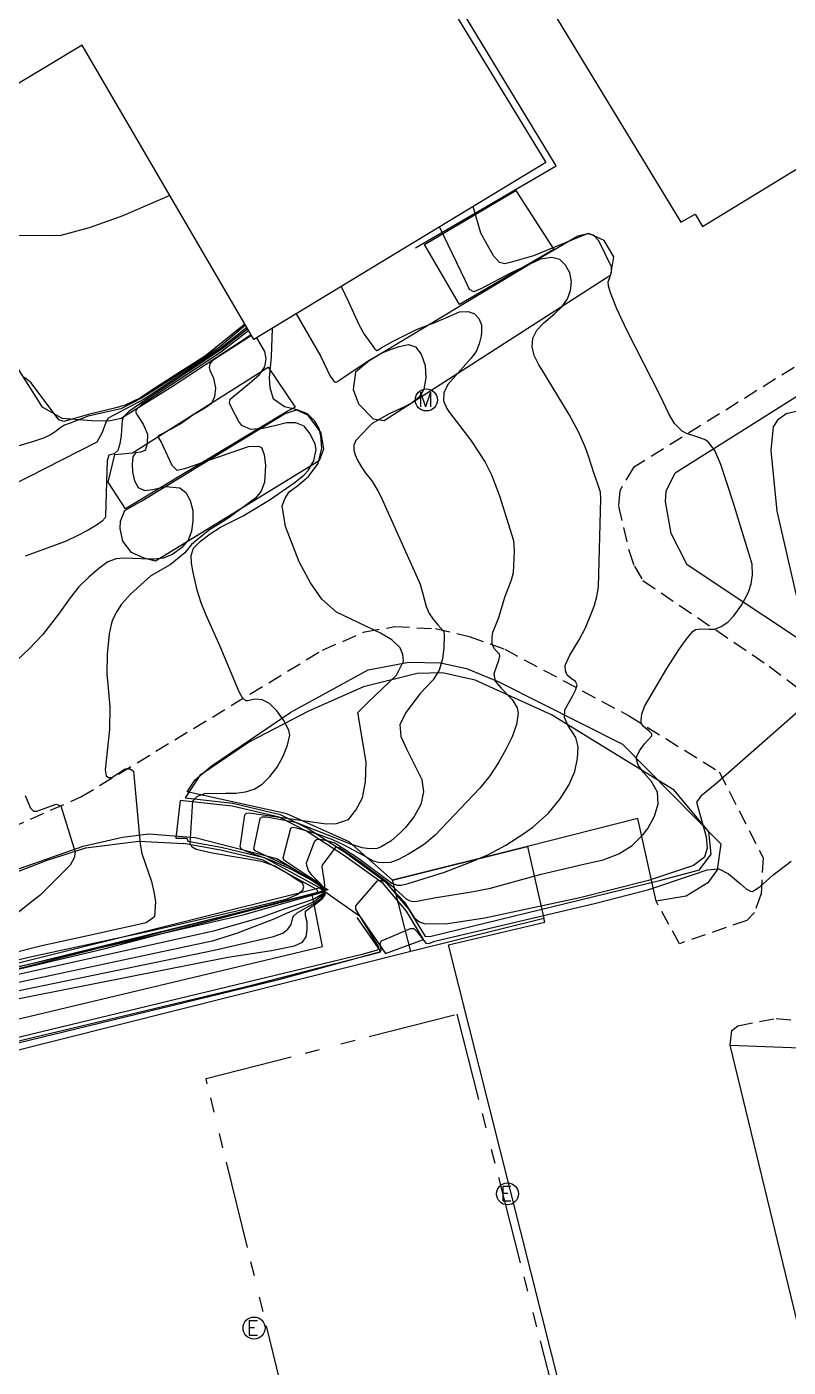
# Model space of a CAD drawing. Header units: feet. Extents: x 197796 to 199821, y 552499 to 555392.
# Drawn here: x 199283.2 to 199335.2, y 554227.1 to 554318.5 of the extents above; entities that cross this region are included whole.
import ezdxf

# ---------------------------------------------------------------- set-up
doc = ezdxf.new("R2010")
doc.units = ezdxf.units.FT
doc.header["$MEASUREMENT"] = 0
doc.linetypes.add('ANYANG1', pattern=[11.5, 6, -1, 1, -1.5, 1, -1])
doc.linetypes.add('ANYANG11', pattern=[1.5, 1, -0.5])
for name, color, linetype in [('AAA008', 7, 'CONTINUOUS'), ('AAC006', 7, 'ANYANG1'), ('AB130', 7, 'CONTINUOUS'), ('ADA085', 1, 'CONTINUOUS'), ('AE002', 1, 'ANYANG11'), ('AE150', 7, 'CONTINUOUS'), ('AE200', 1, 'CONTINUOUS'), ('AZ0202', 7, 'CONTINUOUS'), ('AZ080', 1, 'CONTINUOUS'), ('AZ0801', 7, 'CONTINUOUS'), ('AZ0803', 7, 'CONTINUOUS'), ('CAA001', 7, 'CONTINUOUS'), ('CAA002', 30, 'CONTINUOUS')]:
    doc.layers.add(name, color=color, linetype=linetype)
doc.styles.add('GHS', font='ROMANS', dxfattribs={"bigfont": 'NGSW.shx'})

# ---------------------------------------------------------------- blocks, each defined once
blk = doc.blocks.new('AE200')
at = {"layer": 'AE200'}
blk.add_circle((0, 0), 0.75, dxfattribs=at)
at = {"layer": 'AE200', "style": 'GHS'}
blk.add_text('M', height=1, dxfattribs=at).set_placement((-0.582, -0.477))
blk = doc.blocks.new('AZ0202')
at = {"layer": 'AZ0202'}
blk.add_circle((0, 0), 0.75, dxfattribs=at)
at = {"layer": 'AZ0202', "style": 'GHS'}
blk.add_text('E', height=1, dxfattribs=at).set_placement((-0.496, -0.477))

msp = doc.modelspace()

# ---------------------------------------------------------------- linework, layer by layer
at = {"layer": 'AAA008', "color": 255}
for points in [[(199374.51, 554343.46), (199369.07, 554352.41), (199368.11, 554351.89), (199367.74, 554352.47), (199365.41, 554351.06), (199343.94, 554386.35), (199337.97, 554382.75), (199329.03, 554385.49), (199325.54, 554383.51), (199329.25, 554377.45), (199323.41, 554373.87), (199344.95, 554338.61), (199318.68, 554322.5), (199319.01, 554321.92), (199318.05, 554321.32), (199327.83, 554305.22), (199328.81, 554305.77), (199329.31, 554304.93), (199374.51, 554332.52), (199378.44, 554334.92), (199377.98, 554335.79), (199378.82, 554336.36), (199374.51, 554343.46)], [(199299.77, 554340.19), (199318.61, 554309.3)], [(199318.61, 554309.3), (199298.7, 554297.22), (199286.97, 554317.3), (199272.73, 554308.74), (199272.6, 554308.72), (199269.11, 554314.03), (199267.98, 554313.52), (199267.47, 554313.52), (199266.72, 554313.82), (199266.1, 554314.48), (199261.12, 554322.92)]]:
    msp.add_lwpolyline(points, dxfattribs=at)
at = {"layer": 'AAC006', "color": 255}
msp.add_lwpolyline([(199225.75, 554258.61), (199236.06, 554261.05), (199239.98, 554259.93), (199245.04, 554255.99), (199246.58, 554255.03), (199250.41, 554253.66), (199253.65, 554253.27), (199256.97, 554253.06), (199259.85, 554253.01), (199262.72, 554253.29), (199265.73, 554253.77), (199268.1, 554254.28), (199271.02, 554255.17), (199272.1, 554255.6), (199276.53, 554258), (199280.09, 554259.83), (199281.35, 554260.47), (199284.6, 554261.7), (199287.23, 554262.54), (199290.85, 554263), (199293.89, 554262.85)], dxfattribs=at)
msp.add_lwpolyline([(199312.54, 554251.21), (199326.97, 554194.69), (199309.21, 554190.62), (199295.43, 554246.81)], close=True, dxfattribs=at)
at = {"layer": 'AB130', "color": 255}
msp.add_lwpolyline([(199258.26, 554248.41), (199233.25, 554242.23), (199233.31, 554239.14), (199272.24, 554248.41), (199303.38, 554255.82), (199302.68, 554259.37)], close=True, dxfattribs=at)
at = {"layer": 'ADA085', "color": 255}
for points in [[(199355.94, 554242.32), (199353.97, 554243.34), (199354.03, 554247.8), (199348.11, 554248.74), (199346.56, 554258.46), (199342.25, 554269.96), (199338.65, 554274.93), (199328.27, 554281.86), (199327.17, 554283.99), (199326.78, 554286.17), (199326.82, 554286.87), (199327.45, 554288.13), (199336.65, 554293.93)], [(199225.88, 554258.88), (199236.72, 554261.07), (199239.41, 554260.53), (199246.61, 554255.72), (199248.96, 554254.84), (199253.33, 554253.52), (199255.92, 554253.23), (199258.79, 554253.25), (199265.46, 554253.96), (199271.71, 554255.88), (199280.69, 554260.44), (199287.05, 554262.66), (199289.74, 554263.28), (199291.52, 554263.51), (199294.7, 554263.26), (199300.26, 554261.82), (199303.76, 554259.69), (199231.62, 554241.29), (199209.07, 554235.76), (199208.12, 554239.57)], [(199206.97, 554228.09), (199207.94, 554228.31), (199222.03, 554172.34), (199222.55, 554172.13), (199228.2, 554172.8), (199233.03, 554173.16), (199240.28, 554172.75), (199252.27, 554172.69), (199257.4, 554172.81), (199271.32, 554174.19), (199281.72, 554176.47), (199286.47, 554178.01), (199300.43, 554186.56), (199309.31, 554190.44), (199311.69, 554191.34), (199327.45, 554194.6), (199311.98, 554255.93), (199318.55, 554257.47), (199318.48, 554257.72), (199309.41, 554255.48), (199249.49, 554240.42), (199198.95, 554228.43)]]:
    msp.add_lwpolyline(points, dxfattribs=at)
for points in [[(199294.7, 554267.19), (199295.78, 554268.13), (199301.22, 554271.8), (199306.49, 554274.68), (199309.28, 554275.21), (199311.42, 554275.17), (199313.2, 554274.77), (199315.42, 554273.88), (199323.85, 554269.63), (199330.55, 554262.83), (199330.32, 554261.06), (199329.67, 554260.16), (199328.2, 554259.26), (199326.14, 554258.92), (199324.9, 554264.54), (199317.37, 554262.65), (199308.16, 554260.34), (199305.19, 554262.97), (199300.94, 554264.88), (199294.14, 554266.37)], [(199335.97, 554248.9), (199342.47, 554209.75), (199342.98, 554207.51), (199343.91, 554205.79), (199347.18, 554201.81), (199351.44, 554198.28), (199355.09, 554197.45), (199360.63, 554197.48), (199365.12, 554198.13), (199365.26, 554197.79), (199364.5, 554197.02), (199363.25, 554196.39), (199359.4, 554195.61), (199351.06, 554195.1), (199341.22, 554195.01), (199339.96, 554195.48), (199338.82, 554196.67), (199338.54, 554197.25), (199343.34, 554199.01), (199331.19, 554249.1)]]:
    msp.add_lwpolyline(points, close=True, dxfattribs=at)
at = {"layer": 'AE002', "color": 255}
for points in [[(199335.56, 554295.32), (199324.59, 554288.48), (199323.66, 554286.9), (199323.58, 554285.85), (199324.3, 554282.78), (199324.66, 554281.75), (199325.24, 554280.78), (199333.86, 554274.94), (199337.44, 554272.21)], [(199276.58, 554261.5), (199286.89, 554266.02), (199303.38, 554276.04), (199306.26, 554277.28), (199308.31, 554277.64), (199311.09, 554277.5), (199313.39, 554276.96), (199315.81, 554276.09), (199324.25, 554271.58), (199330.44, 554267.74), (199333.45, 554261.87), (199333.3, 554259.36), (199332.85, 554258.15), (199332.33, 554257.6), (199327.73, 554256.01), (199326.14, 554258.92)], [(199331.19, 554249.1), (199331.3, 554250.09), (199331.73, 554250.42), (199334.34, 554250.91), (199337.03, 554250.68), (199337.9, 554250.23), (199338.2, 554249.78), (199344.39, 554211.76), (199344.32, 554209.83)]]:
    msp.add_lwpolyline(points, dxfattribs=at)
at = {"layer": 'AE150', "color": 255}
for points in [[(199312.73, 554299.61), (199310.33, 554303.69), (199316.57, 554307.38), (199319.16, 554303.36)], [(199289.94, 554285.66), (199288.76, 554287.48), (199289.2, 554289.38), (199290.41, 554289.49), (199299.68, 554295.33), (199301.52, 554292.6), (199301.08, 554292.38)], [(199307.68, 554255.35), (199310.27, 554256.3), (199309.12, 554258.22), (199307.51, 554260.11), (199304.82, 554262.06), (199302.29, 554263.69), (199300.42, 554264.64), (199297.21, 554265.39), (199293.66, 554265.79), (199293.37, 554263.2), (199294.13, 554263.21), (199294.19, 554263), (199296.47, 554262.59), (199299.4, 554261.9), (199303.08, 554259.89), (199305.9, 554257.92)]]:
    msp.add_lwpolyline(points, close=True, dxfattribs=at)
msp.add_lwpolyline([(199318.48, 554257.72), (199309.41, 554255.48), (199308.16, 554260.34), (199317.37, 554262.65), (199318.48, 554257.72)], dxfattribs=at)
at = {"layer": 'AZ080', "color": 255}
msp.add_lwpolyline([(199298.52, 554297.53), (199293.01, 554293.92), (199289.63, 554291.84), (199288.77, 554291.64), (199287.65, 554291.67), (199285.61, 554291.84), (199284.28, 554292.61), (199281.16, 554297.49)], dxfattribs=at)
at = {"layer": 'AZ0801', "color": 255}
for points in [[(199309.73, 554303.47), (199319.32, 554309.06), (199305.27, 554332.23), (199305.61, 554332.5), (199304.65, 554334.14), (199303.76, 554333.64)], [(199326.46, 554260.35), (199329.11, 554261.05), (199329.91, 554262.12), (199329.73, 554263.64), (199327.37, 554266.49), (199319, 554271.63), (199313.79, 554273.99), (199311.57, 554274.48), (199309.83, 554274.43), (199306.18, 554273.52), (199302.42, 554271.88), (199298.4, 554269.79), (199295, 554267.49), (199294.01, 554265.95), (199297.25, 554265.59), (199300.49, 554264.83), (199302.39, 554263.87), (199304.94, 554262.23), (199307.65, 554260.26), (199309.28, 554258.34), (199310.38, 554256.5), (199310.79, 554256.52), (199326.46, 554260.35)], [(199226.42, 554258.77), (199229.1, 554248.41), (199230.77, 554241.97), (199231.03, 554241.88), (199256.65, 554248.1), (199257.89, 554248.41), (199288.55, 554255.69), (199303, 554259.49), (199303.06, 554259.61), (199302.95, 554259.73), (199299.33, 554261.71), (199296.43, 554262.4), (199293.89, 554262.85)], [(199229.55, 554248.65), (199231.64, 554242.32), (199232.27, 554242.16), (199303.43, 554259.9)], [(199233.31, 554239.14), (199233.67, 554237.26), (199254.04, 554242.23), (199279.12, 554248.41), (199281.76, 554249.05), (199300.41, 554253.58), (199307.36, 554255.47), (199305.74, 554257.8)]]:
    msp.add_lwpolyline(points, dxfattribs=at)
at = {"layer": 'AZ0803', "color": 255}
for points in [[(199306.56, 554295.77), (199305.64, 554294.98), (199305.48, 554293.82), (199305.83, 554292.83), (199306.83, 554291.81), (199307.58, 554291.69), (199323.05, 554301.62), (199323.26, 554302.85), (199322.6, 554303.96), (199321.55, 554304.44), (199320.81, 554304.27), (199317.8, 554302.52)], [(199300.78, 554292.16), (199301.61, 554292.42), (199302.36, 554292.09), (199303.26, 554290.85), (199303.44, 554289.73), (199303.16, 554288.95), (199291.99, 554282.11), (199291.2, 554282.3), (199290.35, 554282.69), (199289.76, 554283.47), (199289.58, 554284.33), (199289.59, 554284.84), (199289.88, 554285.55), (199291.06, 554286.22)]]:
    msp.add_lwpolyline(points, close=True, dxfattribs=at)
at = {"layer": 'CAA001', "color": 255}
for points, elevation in [([(199273.9, 554252.46), (199297.96, 554257.99), (199303.13, 554259.45), (199303.27, 554259.5), (199303.36, 554259.58), (199303.37, 554259.67), (199303.34, 554259.8), (199303.23, 554259.93), (199302.65, 554260.33), (199301.22, 554261.09), (199299.9, 554261.68), (199298.24, 554262.27), (199297.85, 554262.45), (199297.75, 554262.61), (199298.09, 554264.8), (199298.2, 554264.91), (199298.38, 554264.94), (199303.64, 554264.19), (199304.33, 554264.2), (199305.16, 554264.49), (199305.66, 554265.12), (199306.1, 554265.96), (199306.32, 554267.05), (199306.35, 554268.4), (199305.79, 554271.79), (199306.45, 554272.43), (199308.42, 554274.32), (199308.91, 554275.27), (199308.87, 554275.74), (199308.67, 554276.18), (199308.1, 554276.74), (199307.34, 554277.2), (199304.33, 554278.63), (199303.33, 554279.5), (199302.56, 554280.62), (199301.79, 554282.06), (199300.86, 554284.46), (199300.62, 554285.88), (199300.83, 554286.4), (199301.11, 554286.82), (199301.7, 554287.27), (199302.43, 554287.88), (199303.08, 554288.77), (199303.34, 554289.8), (199303.27, 554290.63), (199303.16, 554291.14), (199302.85, 554291.65), (199302.35, 554292.14), (199301.66, 554292.43), (199300.79, 554292.62), (199300.03, 554293.16), (199299.8, 554293.92), (199299.76, 554294.61), (199299.91, 554296.03), (199299.96, 554297.98)], 80), ([(199298.22, 554298.04), (199296.42, 554296.61), (199291.2, 554293.16), (199288.76, 554291.85), (199288.64, 554291.67), (199288.32, 554290.84), (199287.97, 554290.21), (199283.29, 554287.83), (199282.05, 554287.2)], 85), ([(199335.71, 554292.31), (199335.01, 554292.15), (199334.43, 554291.72), (199334.13, 554291.27), (199333.97, 554289.65), (199334.37, 554285.51), (199337.05, 554273.95)], 75), ([(199335.82, 554271.82), (199330.18, 554266.87), (199329.2, 554266.08), (199328.91, 554265.67), (199329.57, 554263.31), (199329.63, 554262.52), (199329.45, 554261.91), (199328.7, 554261.34), (199325.63, 554260.32), (199320.93, 554259.13), (199314.45, 554257.75), (199311.77, 554257.35), (199310.34, 554257.37), (199309.99, 554257.47), (199309.73, 554257.68), (199309.03, 554258.81), (199307.66, 554260.23), (199307.35, 554260.33), (199307.09, 554260.28), (199305.64, 554258.59), (199305.63, 554258.36), (199307.19, 554255.78), (199307.2, 554255.67), (199307.1, 554255.57), (199306.08, 554255.28), (199277.6, 554248.41)], 75)]:
    msp.add_lwpolyline(points, dxfattribs=dict(at, elevation=elevation))
at = {"layer": 'CAA002', "color": 255}
for points, elevation in [([(199292.97, 554307.04), (199289.75, 554305.66), (199287.45, 554304.84), (199285.53, 554304.31), (199284.84, 554304.3), (199281.64, 554304.32)], 88), ([(199263.12, 554248.41), (199296.91, 554255.1), (199299.91, 554255.55), (199301.47, 554255.86), (199302.01, 554256.12), (199302.26, 554256.47), (199302.34, 554256.95), (199302.34, 554257.47), (199302.23, 554257.92), (199302.22, 554258.24), (199302.68, 554258.58), (199302.8, 554258.65), (199303.38, 554259.1), (199303.55, 554259.35), (199303.56, 554259.63), (199303.51, 554260.24), (199303.35, 554261.25), (199303.39, 554261.36), (199304.32, 554262.62), (199304.52, 554262.58), (199304.92, 554262.29), (199306.01, 554261.55), (199307.72, 554260.27), (199308.1, 554259.97), (199309.09, 554259.07), (199309.3, 554258.96), (199309.57, 554258.89), (199309.83, 554258.91), (199311, 554259.15), (199313.55, 554259.55), (199314.84, 554259.8), (199318.31, 554260.75), (199321.2, 554261.44), (199322.52, 554261.74), (199323.6, 554262.14), (199324.52, 554262.72), (199325.26, 554263.46), (199325.57, 554263.86), (199326.03, 554264.71), (199326.28, 554265.55), (199326.23, 554266.34), (199325.82, 554267.07), (199325.3, 554267.67), (199324.91, 554268.19), (199324.79, 554268.68), (199325, 554269.17), (199325.35, 554269.64), (199325.67, 554269.99), (199325.85, 554270.19), (199325.85, 554270.32), (199325.65, 554270.52), (199325.28, 554270.83), (199325.13, 554271.06), (199325.13, 554271.23), (199325.16, 554271.66), (199325.35, 554272.18), (199326.87, 554274.78), (199327.75, 554276.12), (199328.27, 554276.85), (199328.67, 554277.32), (199328.84, 554277.44), (199329.17, 554277.48), (199329.74, 554277.47), (199330.15, 554277.47), (199330.59, 554277.65), (199331.03, 554277.95), (199331.44, 554278.37), (199331.96, 554279.11), (199332.36, 554279.81), (199332.47, 554280.05), (199332.63, 554280.56), (199332.71, 554281.16), (199332.69, 554281.89), (199331.4, 554286.13), (199330.56, 554288.69), (199330.16, 554289.65), (199329.7, 554290.24), (199329.44, 554290.41), (199328.85, 554290.6), (199328.22, 554290.8), (199327.91, 554290.96), (199327.4, 554291.49), (199327.02, 554292.14), (199326.42, 554293.39), (199324.16, 554297.8), (199323.46, 554299.3), (199323.03, 554300.41), (199322.9, 554300.88), (199322.88, 554301.15), (199322.99, 554301.45), (199323.11, 554301.83), (199323.09, 554302.17), (199322.23, 554303.95), (199321.86, 554304.33), (199321.44, 554304.43), (199317.77, 554302.93), (199316.19, 554302.48), (199315.82, 554302.39), (199315.45, 554302.47), (199315.05, 554302.93), (199314.19, 554304.46), (199313.66, 554306.3)], 76), ([(199274.17, 554251.07), (199295.99, 554255.57), (199300.03, 554256.5), (199300.68, 554256.73), (199301.01, 554257), (199301.25, 554257.32), (199301.36, 554257.79), (199301.43, 554257.92), (199301.65, 554258.12), (199302.4, 554258.56), (199302.89, 554258.81), (199303.31, 554259.12), (199303.47, 554259.36), (199303.5, 554259.54), (199303.48, 554259.71), (199303.4, 554259.88), (199303.28, 554260.06), (199302.65, 554260.69), (199302.42, 554261.01), (199302.31, 554261.34), (199302.29, 554261.52), (199302.86, 554263.03), (199302.98, 554263.11), (199303.22, 554263.15), (199303.68, 554263.04), (199304.22, 554262.9), (199305.85, 554261.83), (199308.11, 554260.13), (199308.48, 554260.01), (199308.74, 554260.01), (199309.23, 554260.12), (199311.7, 554260.9), (199313.41, 554261.54), (199314.65, 554262.07), (199315.9, 554262.73), (199317.12, 554263.53), (199317.72, 554263.97), (199318.8, 554264.92), (199319.6, 554265.9), (199320.18, 554266.83), (199320.59, 554267.75), (199320.78, 554268.64), (199320.82, 554269.43), (199320.67, 554270.08), (199320.13, 554270.91), (199319.89, 554271.44), (199319.91, 554271.96), (199320.45, 554272.94), (199320.67, 554273.35), (199320.76, 554273.66), (199320.65, 554273.89), (199320.35, 554274.1), (199320.08, 554274.33), (199319.95, 554274.62), (199319.94, 554274.98), (199320.02, 554275.2), (199320.26, 554275.69), (199320.9, 554276.74), (199321.33, 554277.56), (199321.84, 554278.85), (199321.93, 554279.11), (199322.09, 554279.69), (199322.21, 554280.34), (199322.36, 554286.35), (199322.34, 554286.8), (199322.18, 554287.28), (199321.88, 554288.19), (199321.55, 554289.2), (199321.31, 554289.89), (199320.84, 554290.92), (199320.21, 554292.11), (199318.35, 554295.17), (199318.14, 554295.5), (199317.83, 554296.13), (199317.69, 554296.73), (199317.74, 554297.31), (199318.01, 554297.86), (199318.45, 554298.34), (199319.23, 554299), (199319.73, 554299.47), (199320.09, 554299.99), (199320.31, 554300.56), (199320.38, 554301.16), (199320.26, 554301.76), (199319.95, 554302.29), (199319.57, 554302.67), (199319.02, 554302.82), (199318.25, 554302.69), (199316.25, 554301.77), (199314.18, 554300.68), (199313.71, 554300.46), (199313.42, 554300.62), (199313.14, 554301.22), (199311.36, 554304.9)], 77), ([(199304.65, 554300.83), (199305.16, 554299.79), (199305.89, 554298.2), (199306.23, 554297.58), (199306.92, 554296.61), (199307.09, 554296.48), (199307.16, 554296.5), (199307.39, 554296.64), (199308.19, 554297.1), (199309.79, 554297.91), (199311.05, 554298.38), (199311.79, 554298.7), (199312.73, 554299.1), (199313.31, 554299.13), (199313.74, 554298.97), (199314.04, 554298.65), (199314.22, 554298.22), (199314.23, 554297.73), (199314.2, 554297.47), (199314.08, 554296.93), (199313.86, 554296.41), (199313.51, 554295.92), (199311.93, 554294.14), (199311.65, 554293.59), (199311.64, 554293.04), (199311.87, 554292.51), (199312.05, 554292.25), (199313.47, 554290.38), (199314.49, 554288.85), (199314.92, 554287.99), (199315.45, 554286.56), (199316.41, 554283.52), (199316.46, 554282.81), (199316.39, 554281.31), (199316.25, 554280.8), (199315.8, 554279.63), (199315.38, 554278.24), (199315.15, 554277.66), (199314.97, 554277.24), (199314.94, 554276.92), (199314.94, 554276.46), (199315.07, 554276.17), (199315.27, 554275.93), (199315.44, 554275.79), (199315.46, 554275.64), (199315.38, 554275.33), (199315.07, 554274.41), (199315.17, 554273.92), (199315.57, 554273.43), (199316.33, 554272.67), (199316.67, 554272.09), (199316.72, 554271.74), (199316.61, 554270.97), (199316.32, 554270.13), (199315.89, 554269.25), (199315.38, 554268.36), (199314.79, 554267.46), (199314.11, 554266.61), (199311.05, 554263.39), (199310.33, 554262.81), (199309.96, 554262.56), (199309.24, 554262.12), (199308.57, 554261.76), (199308.02, 554261.54), (199307.57, 554261.53), (199307.2, 554261.55), (199306.85, 554261.65), (199306.18, 554262.02), (199304.86, 554262.74), (199304.08, 554263.1), (199303.03, 554263.49), (199301.63, 554263.9), (199301.33, 554263.93), (199301.2, 554263.87), (199300.69, 554261.93), (199300.67, 554261.83), (199300.74, 554261.74), (199302.38, 554260.65), (199303.11, 554260.18), (199303.26, 554260.03), (199303.36, 554259.89), (199303.42, 554259.79), (199303.45, 554259.66), (199303.47, 554259.5), (199303.4, 554259.32), (199302.83, 554258.88), (199302.34, 554258.67), (199300.86, 554258.05), (199300.06, 554257.69), (199297.51, 554256.71), (199295.86, 554256.19), (199274.08, 554251.54)], 78), ([(199301.59, 554298.97), (199303.26, 554296.06), (199303.91, 554294.71), (199304.08, 554294.47), (199304.15, 554294.37), (199304.26, 554294.32), (199304.36, 554294.34), (199304.76, 554294.6), (199306.56, 554295.81), (199307.41, 554296.28), (199307.83, 554296.47), (199308.61, 554296.74), (199309.24, 554296.87), (199309.73, 554296.72), (199310.11, 554296.21), (199310.38, 554295.45), (199310.42, 554294.6), (199310.29, 554293.84), (199309.97, 554293.28), (199309.49, 554292.9), (199308.93, 554292.61), (199307.92, 554292.14), (199306.77, 554291.48), (199306.51, 554291.24), (199305.66, 554290.34), (199305.51, 554290.01), (199305.52, 554289.68), (199305.6, 554289.36), (199305.77, 554288.99), (199306.01, 554288.55), (199306.33, 554288.08), (199306.74, 554287.57), (199307.16, 554286.9), (199307.35, 554286.52), (199310.04, 554280.53), (199310.22, 554279.88), (199310.46, 554279.01), (199310.66, 554278.54), (199310.9, 554278.17), (199311.26, 554277.75), (199311.65, 554277.3), (199311.69, 554277.08), (199311.66, 554276.18), (199311.56, 554275.45), (199311.34, 554274.66), (199310.93, 554274.01), (199310.03, 554273.06), (199309.08, 554271.8), (199308.66, 554270.97), (199308.73, 554270.14), (199309.1, 554269.3), (199310.16, 554267.22), (199310.27, 554266.38), (199310.08, 554265.5), (199309.64, 554264.68), (199309.04, 554263.93), (199308.71, 554263.59), (199308.04, 554263), (199307.39, 554262.61), (199307.1, 554262.5), (199306.58, 554262.48), (199306.09, 554262.56), (199305.58, 554262.7), (199305.29, 554262.8), (199304.34, 554263.19), (199301.55, 554264.27), (199299.56, 554264.64), (199299.27, 554264.65), (199299.1, 554264.55), (199298.68, 554262.48), (199298.77, 554262.37), (199301.01, 554261.32), (199301.95, 554260.79), (199302.75, 554260.34), (199303.11, 554260.09), (199303.28, 554259.93), (199303.34, 554259.87), (199303.39, 554259.77), (199303.42, 554259.63), (199303.41, 554259.5), (199303.39, 554259.44), (199303.29, 554259.34), (199303.21, 554259.29), (199302.87, 554259.1), (199302.34, 554258.9), (199300.7, 554258.34), (199299.19, 554257.81), (199295.93, 554256.86), (199273.99, 554252)], 79), ([(199298.13, 554298.19), (199296.35, 554296.7), (199295.22, 554295.91), (199291.08, 554293.24), (199289.62, 554292.5), (199287.39, 554291.98), (199286.16, 554291.51), (199285.77, 554291.37), (199285.47, 554291.2), (199285.2, 554290.96), (199284.86, 554290.73), (199284.33, 554290.48), (199283.59, 554290.25), (199280.19, 554289.25)], 86), ([(199298.35, 554297.83), (199296.42, 554296.34), (199291.02, 554292.78), (199290.71, 554292.46), (199290.61, 554292.29), (199290.76, 554292.04), (199291.14, 554291.45), (199291.43, 554290.76), (199291.42, 554290.1), (199291.27, 554289.66), (199290.95, 554289.53), (199290.62, 554289.48), (199290.43, 554289.21), (199290.39, 554288.72), (199290.42, 554288.16), (199290.55, 554287.57), (199290.81, 554287.12), (199291.24, 554286.93), (199291.8, 554287), (199292.67, 554287.2), (199293.65, 554287.11), (199294.05, 554286.79), (199294.36, 554286.24), (199294.54, 554285.56), (199294.53, 554284.85), (199294.45, 554284.14), (199294.21, 554283.53), (199293.76, 554283), (199293.17, 554282.59), (199292.53, 554282.31), (199291.92, 554282.23), (199291.65, 554282.24), (199289.81, 554282.3), (199289.29, 554282.27), (199288.73, 554282.05), (199288.12, 554281.6), (199287.43, 554281.01), (199286.75, 554280.34), (199286.17, 554279.59), (199285.36, 554278.49), (199284.82, 554277.79), (199284.28, 554277.08), (199283.36, 554276.12), (199281.78, 554274.62)], 83), ([(199298.09, 554298.26), (199295.4, 554296.1), (199292.01, 554293.95), (199290.96, 554293.24), (199289.92, 554292.75), (199289.37, 554292.58), (199287.42, 554292.1), (199285.72, 554291.62), (199285.39, 554291.74), (199283.49, 554294.27), (199283.04, 554294.63)], 87), ([(199298.28, 554297.94), (199296.52, 554296.55), (199291.26, 554293.07), (199290.16, 554292.31), (199289.78, 554291.93), (199289.7, 554291.67), (199289.69, 554291.4), (199289.65, 554290.67), (199289.56, 554290.1), (199289.41, 554289.64), (199289.17, 554289.42), (199288.81, 554289.33), (199288.68, 554288.95), (199288.66, 554288.29), (199288.58, 554285.17), (199288.54, 554285.06), (199288.35, 554284.84), (199287.96, 554284.56), (199287.4, 554284.22), (199286.69, 554283.85), (199285.88, 554283.47), (199284.17, 554282.84), (199283.1, 554282.45)], 84), ([(199274.81, 554253.05), (199283.44, 554255.11), (199291.55, 554256.87), (199298.41, 554258.45), (199300.97, 554259.07), (199301.65, 554259.37), (199302.03, 554259.66), (199302.11, 554259.91), (199302.02, 554260.13), (199301.67, 554260.35), (199300.95, 554260.83), (199300.08, 554261.32), (199299.21, 554261.61), (199295.86, 554262.18), (199294.76, 554262.44), (199294.48, 554262.6), (199294.36, 554262.84), (199294.53, 554265.75), (199294.84, 554266.07), (199295.36, 554266.26), (199296.76, 554266.27), (199297.47, 554266.28), (199298.12, 554266.36), (199298.72, 554266.56), (199299.26, 554266.9), (199299.78, 554267.41), (199300.28, 554268.06), (199300.7, 554268.8), (199301, 554269.56), (199301.14, 554270.24), (199301.09, 554270.57), (199300.75, 554271.23), (199300.26, 554271.89), (199299.76, 554272.39), (199299.26, 554272.64), (199298.79, 554272.68), (199298.27, 554272.58), (199298.14, 554272.57), (199297.92, 554272.77), (199297.69, 554273.19), (199296.39, 554276.28), (199295.45, 554278.41), (199295.09, 554279.27), (199294.82, 554280.13), (199294.56, 554281.32), (199294.45, 554281.96), (199294.41, 554282.48), (199294.58, 554282.98), (199295.05, 554283.47), (199295.72, 554283.97), (199296.42, 554284.42), (199297.97, 554285.19), (199299.81, 554286.3), (199301.52, 554287.5), (199302.13, 554288), (199302.39, 554288.29), (199302.79, 554288.95), (199302.95, 554289.71), (199302.89, 554290.09), (199302.54, 554290.79), (199302.12, 554291.3), (199301.56, 554291.53), (199300.93, 554291.53), (199300.21, 554291.36), (199299.34, 554291.14), (199298.48, 554291.07), (199297.88, 554291.36), (199297.67, 554291.62), (199297.21, 554292.48), (199297.04, 554292.88), (199297.07, 554293.14), (199298.53, 554294.35), (199299.08, 554294.83), (199299.44, 554295.35), (199299.53, 554295.9), (199299.44, 554296.39), (199298.89, 554297.33)], 81), ([(199298.54, 554297.5), (199295.85, 554295.76), (199295.68, 554295.56), (199295.64, 554295.32), (199295.7, 554295.13), (199295.93, 554294.58), (199296.07, 554293.91), (199296.01, 554293.3), (199295.8, 554292.86), (199295.4, 554292.57), (199294.53, 554292.05), (199293.79, 554291.52), (199292.97, 554291.06), (199292.16, 554290.66), (199292.18, 554290.51), (199292.37, 554290.21), (199293.1, 554288.65), (199293.43, 554288.3), (199293.98, 554288.42), (199298.32, 554289.93), (199299.01, 554289.95), (199299.21, 554289.85), (199299.4, 554289.38), (199299.48, 554288.63), (199299.42, 554287.49), (199299.2, 554286.87), (199298.8, 554286.39), (199296.93, 554285), (199295.6, 554284.19), (199294.45, 554283.23), (199293.99, 554282.66), (199292.98, 554281.86), (199291.67, 554281.09), (199290.28, 554279.85), (199289.67, 554279.18), (199289.34, 554278.67), (199289.06, 554278.1), (199288.96, 554277.79), (199288.82, 554277.14), (199288.68, 554275.77), (199288.67, 554274.39), (199288.72, 554273.69), (199288.87, 554272.16), (199288.85, 554270.63), (199288.54, 554267.86), (199288.62, 554267.46), (199288.77, 554267.35), (199289, 554267.35), (199289.91, 554267.94), (199290.25, 554267.94), (199290.48, 554267.77), (199290.93, 554262.8), (199291.04, 554262.17), (199291.71, 554260.26), (199291.88, 554259.54), (199291.98, 554258.88), (199291.91, 554257.84), (199291.34, 554257.44), (199287.99, 554256.68), (199284.22, 554255.87), (199280.15, 554254.84)], 82), ([(199283.08, 554266.12), (199283.45, 554265.26), (199283.67, 554265.05), (199283.88, 554265.05), (199285.21, 554265.52), (199285.53, 554265.41), (199286.5, 554262.26), (199286.43, 554261.86), (199286.16, 554261.37), (199284.08, 554259.31), (199283.64, 554258.97), (199282.48, 554258.02)], 83), ([(199278.55, 554248.41), (199298.55, 554253.18), (199304.17, 554254.63), (199307.28, 554255.44), (199307.38, 554255.58), (199307.31, 554256.06), (199307.41, 554256.21), (199309.39, 554257.04), (199309.61, 554257.06), (199309.81, 554256.85), (199310.43, 554256.04), (199310.63, 554256.03), (199311.04, 554256.18), (199322.04, 554258.77), (199325.65, 554259.71), (199328.62, 554260.72), (199329.62, 554261.05), (199330.42, 554261.11), (199331.09, 554260.78), (199331.91, 554260.09), (199332.31, 554259.74), (199332.58, 554259.59), (199332.73, 554259.57), (199332.93, 554259.71), (199333.1, 554259.82), (199333.21, 554259.89), (199334.11, 554260.69), (199335.36, 554261.64)], 74)]:
    msp.add_lwpolyline(points, dxfattribs=dict(at, elevation=elevation))

# ---------------------------------------------------------------- block references
at = {"layer": 'AE200', "color": 255, "rotation": 359.99}
msp.add_blockref('AE200', (199310.47, 554293.1), dxfattribs=at)
at = {"layer": 'AZ0202', "color": 255}
for p in [(199316, 554238.95), (199298.71, 554229.8)]:
    msp.add_blockref('AZ0202', p, dxfattribs=at)

doc.saveas('drawing.dxf')
